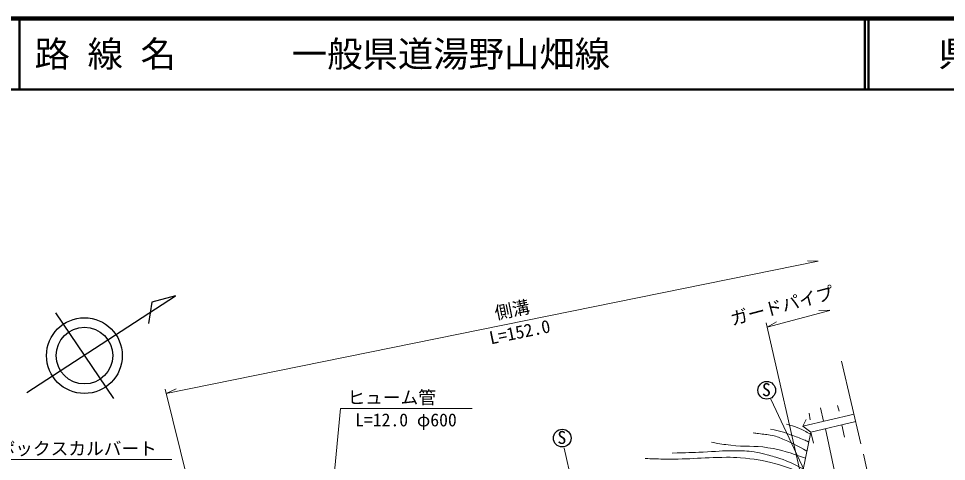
# Model space of a CAD drawing. Units: millimetres, scale not verified. Extents: x 40000 to 680000, y 20000 to 380000.
# Drawn here: x 178125 to 309274, y 317435 to 380000 of the extents above; entities that cross this region are included whole.
import ezdxf
from ezdxf.enums import TextEntityAlignment as Align

# ---------------------------------------------------------------- set-up
doc = ezdxf.new("R2010")
doc.units = ezdxf.units.MM
doc.header["$LTSCALE"] = 1000
doc.linetypes.add('CHAIN', pattern=[18.5, 12, -1.5, 3.5, -1.5])
for name, color, linetype, lineweight in [('M-BGD', 7, 'Continuous', 13), ('M-BMK', 2, 'CHAIN', 13), ('M-BMK-SRVR', 3, 'Continuous', 25), ('M-STR-HTXT', 7, 'Continuous', 13), ('M-TTL', 2, 'Continuous', 140), ('M-TTL-LINE', 7, 'Continuous', 50)]:
    doc.layers.add(name, color=color, linetype=linetype, lineweight=lineweight)
doc.layers.add('M-TTL-TXT', color=7, linetype='Continuous')
doc.styles.add('ＭＳ ゴシック', font='')
doc.styles.get('ＭＳ ゴシック').set_extended_font_data('MS Gothic')

msp = doc.modelspace()

# ---------------------------------------------------------------- linework, layer by layer
at = {"layer": 'M-BGD'}
for p, q in [((284433, 326220), (295394, 303125)), ((293871, 325318), (294110, 324533)), ((288969, 322415), (296208, 324108)), ((289862, 324271), (290011, 323327)), ((291474, 325024), (291912, 323103)), ((290108, 321575), (296453, 323059)), ((290108, 321575), (290503, 320022)), ((292170, 322058), (293613, 315396)), ((294471, 322596), (294856, 320863)), ((255250, 319299), (260782, 294898))]:
    msp.add_line(p, q, dxfattribs=at)
msp.add_lwpolyline([(288162, 307709), (289826, 313328), (288586, 314221), (290108, 321575), (288969, 322415), (289467, 323367)], dxfattribs=at)
at = {"layer": 'M-BGD', "lineweight": 25}
for centre in [(283874, 327480), (254972, 320728)]:
    msp.add_circle(centre, 1250, dxfattribs=at)
at = {"layer": 'M-BGD'}
for points, knots in [([(286658, 322713), (287197, 322557), (287351, 322509), (287786, 322351), (288348, 322148), (288660, 322021), (289194, 321753), (289534, 321583), (289651, 321522), (290049, 321291)], [0, 0, 0, 0, 1, 1, 1, 2, 2, 2, 3, 3, 3, 3]), ([(281933, 321474), (282309, 321422), (282404, 321409), (282706, 321368), (283465, 321265), (283899, 321265), (284650, 321113), (285366, 320968), (285730, 320746), (286407, 320471), (287683, 319954), (288103, 319679), (289549, 318872)], [0, 0, 0, 0, 1, 1, 1, 2, 2, 2, 3, 3, 3, 4, 4, 4, 4]), ([(284423, 321990), (285206, 321836), (285439, 321797), (286072, 321607), (286572, 321457), (286843, 321344), (287334, 321168), (288036, 320916), (288437, 320793), (289119, 320495), (289394, 320374), (289488, 320335), (289819, 320175)], [0, 0, 0, 0, 1, 1, 1, 2, 2, 2, 3, 3, 3, 4, 4, 4, 4]), ([(276082, 320139), (277360, 319901), (277729, 319854), (278791, 319716), (280829, 319451), (282014, 319716), (284041, 319377), (286163, 319021), (286969, 318723), (289342, 317874)], [0, 0, 0, 0, 1, 1, 1, 2, 2, 2, 3, 3, 3, 3]), ([(270494, 318615), (272632, 318679), (273175, 318695), (274893, 318760), (276641, 318826), (277619, 318981), (279368, 318952), (280435, 318934), (281038, 318936), (282093, 318784), (282697, 318698), (283026, 318594), (283617, 318446), (284450, 318237), (284919, 318123), (285734, 317853), (287073, 317409), (287529, 317139), (289033, 316383)], [0, 0, 0, 0, 1, 1, 1, 2, 2, 2, 3, 3, 3, 4, 4, 4, 5, 5, 5, 6, 6, 6, 6]), ([(266684, 317853), (267738, 317794), (268029, 317796), (268892, 317773), (272527, 317678), (274562, 317991), (278199, 318022), (278960, 318029), (279387, 318001), (280146, 317938), (282118, 317772), (283235, 317623), (285141, 317091), (286644, 316672), (287201, 316465), (288902, 315748)], [0, 0, 0, 0, 1, 1, 1, 2, 2, 2, 3, 3, 3, 4, 4, 4, 5, 5, 5, 5])]:
    msp.add_open_spline(points, degree=3, knots=knots, dxfattribs=at)
at = {"layer": 'M-BMK'}
msp.add_line((294461, 331591), (308434, 271736), dxfattribs=at)
at = {"layer": 'M-BMK-SRVR'}
for p, q in [((179305, 327157), (200307, 340846)), ((196983, 339939), (196496, 336928)), ((200307, 340846), (196983, 339939)), ((183340, 338438), (191528, 326338))]:
    msp.add_line(p, q, dxfattribs=at)
for radius in [5351, 4000]:
    msp.add_circle((187433, 332382), radius, dxfattribs=at)
at = {"layer": 'M-STR-HTXT'}
for p, q in [((199009, 327011), (291163, 345719)), ((291163, 345719), (289618, 345788)), ((283915, 336401), (292787, 338762)), ((292787, 338786), (291241, 338762)), ((283915, 336401), (285268, 337150)), ((290363, 308314), (283773, 337022)), ((208564, 288420), (198856, 327629)), ((199009, 327011), (200404, 327677)), ((219387, 280452), (223650, 324926)), ((223650, 324926), (242259, 324926)), ((174683, 317710), (199800, 317710))]:
    msp.add_line(p, q, dxfattribs=at)
at = {"layer": 'M-TTL'}
msp.add_line((680000, 380000), (40000, 380000), dxfattribs=at)
at = {"layer": 'M-TTL-LINE'}
for p, q in [((178250, 380000), (178250, 370000)), ((297750, 380000), (297750, 370000)), ((298250, 380000), (298250, 370000)), ((40000, 370000), (680000, 370000))]:
    msp.add_line(p, q, dxfattribs=at)

# ---------------------------------------------------------------- texts
at = {"layer": 'M-BGD', "style": 'ＭＳ ゴシック'}
for p in [(283196, 326106), (254293, 319354)]:
    msp.add_text('S', height=1833, dxfattribs=at).set_placement(p, align=Align.BOTTOM_LEFT)
at = {"layer": 'M-STR-HTXT', "style": 'ＭＳ ゴシック'}
for s, rotation, p in [('ガードパイプ', 14.903, (279158, 336094)), ('側溝', 11.476, (245736, 336932)), ('L=152.0', 11.476, (244979, 333427))]:
    msp.add_text(s, height=1833, rotation=rotation, dxfattribs=at).set_placement(p, align=Align.BOTTOM_LEFT)
for s, p in [('ヒューム管', (224617, 325003)), ('L=12.0 φ600', (225699, 321836)), ('ボックスカルバート', (175159, 317786))]:
    msp.add_text(s, height=1833, dxfattribs=at).set_placement(p, align=Align.BOTTOM_LEFT)
at = {"layer": 'M-TTL-TXT', "style": 'ＭＳ ゴシック'}
for s, p in [('路 線 名', (180380, 375000)), ('一般県道湯野山畑線', (216734, 375000))]:
    msp.add_text(s, height=3666, dxfattribs=at).set_placement(p, align=Align.MIDDLE_LEFT)
msp.add_text('県\u3000名', height=3666, dxfattribs=at).set_placement((315625, 375000), align=Align.MIDDLE_CENTER)

doc.saveas('drawing.dxf')
